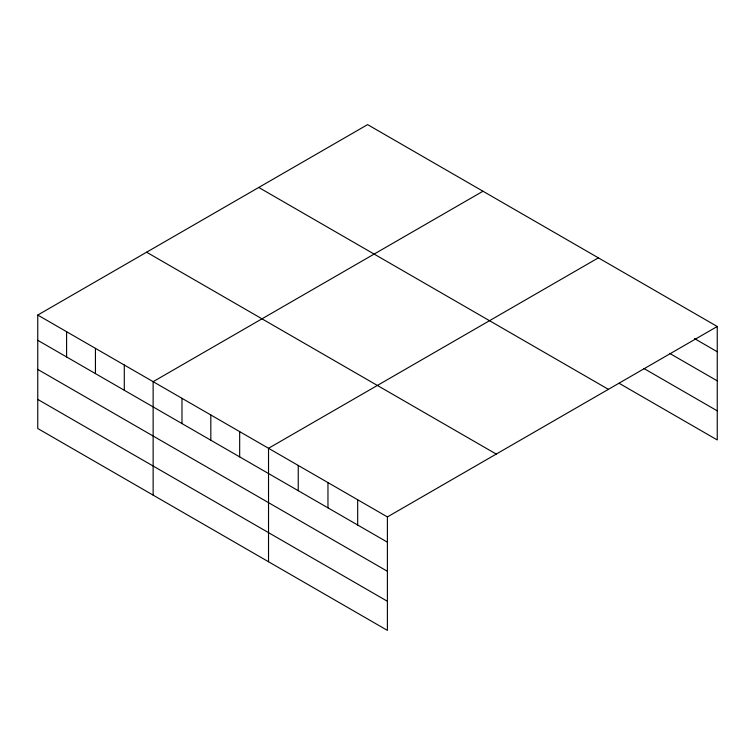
<?xml version="1.0" encoding="UTF-8"?>
<svg xmlns="http://www.w3.org/2000/svg" width="755" height="755" viewBox="0 0 755 755"><rect width="100%" height="100%" fill="white"/><g stroke="black" fill="none" stroke-linecap="round" stroke-linejoin="round"><path stroke-width="1.13" d="M37.75 315.052L387.4 516.92L387.4 630.387L37.75 428.51L37.75 315.052L367.6 124.613L717.25 326.49L717.25 439.948L619.176 383.323M482.983 191.232L153.133 381.671L153.133 495.129M598.366 257.851L268.525 448.291L268.525 561.748M387.4 516.92L717.25 326.49M694.468 338.58L717.25 351.736M669.694 353.397L717.25 380.85M643.94 368.516L717.25 410.843M258.748 187.457L608.398 389.335M146.602 252.208L496.252 454.076M37.75 340.297L387.4 542.175M37.75 369.412L387.4 571.28M37.75 399.404L387.4 601.273M357.681 499.763L357.681 525.018M327.963 482.605L327.963 507.851M298.244 465.448L298.244 490.693M239.675 431.634L239.675 456.879M210.824 414.976L210.824 440.231M181.983 398.319L181.983 423.574M124.292 365.014L124.292 390.269M95.441 348.357L95.441 373.612M66.6 331.709L66.6 356.955"/></g></svg>
